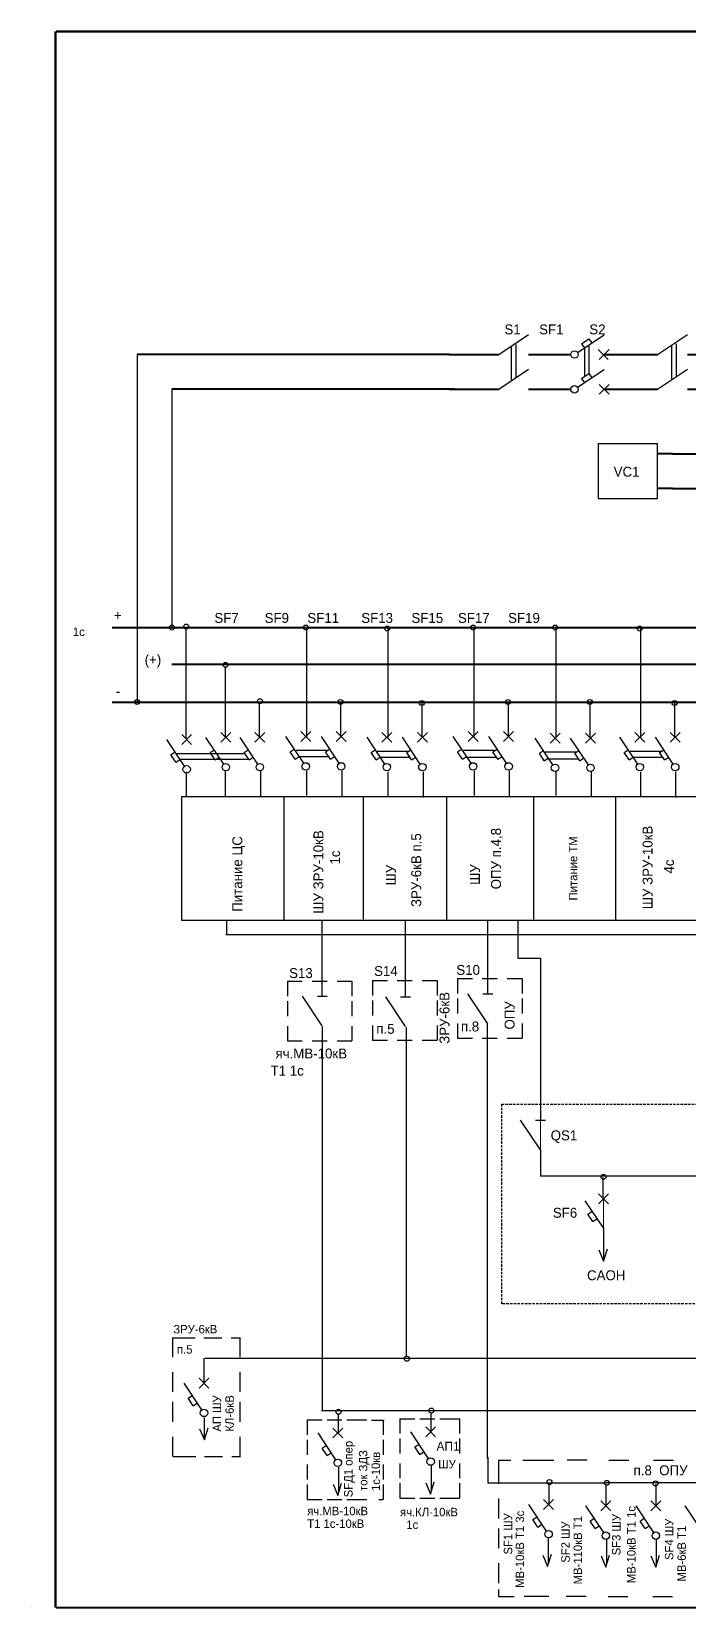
# Model space of a CAD drawing. Header units: millimetres. Extents: x 5 to 519, y 4 to 322.
# Drawn here: x 5 to 137.3, y 4.3 to 321.6 of the extents above; entities that cross this region are included whole.
import ezdxf

# ---------------------------------------------------------------- set-up
doc = ezdxf.new("R2010")
doc.units = ezdxf.units.MM
doc.linetypes.add('DASHED', pattern=[0.75, 0.5, -0.25])
doc.layers.add('1', color=7, linetype='Continuous')
doc.layers.add('Разрывы', color=12, linetype='Continuous', lineweight=13)

msp = doc.modelspace()

# ---------------------------------------------------------------- linework, layer by layer
at = {"lineweight": 50}
for p, q in [((9.84, 321.56), (9.84, 4.27)), ((9.95, 321.56), (399, 321.56))]:
    msp.add_line(p, q, dxfattribs=at)
at = {"lineweight": 30}
for p, q in [((99.13, 256.56), (105.13, 260.56)), ((131.13, 256.56), (137.13, 260.56)), ((101.59, 258.12), (101.59, 251.16)), ((102.56, 258.51), (102.56, 251.93)), ((116.37, 257.71), (116.37, 252.16)), ((117.25, 258.29), (117.25, 252.6)), ((133.91, 258.32), (133.91, 251.35)), ((134.88, 258.7), (134.88, 252.13)), ((26.27, 256.56), (26.27, 186.56)), ((99.13, 249.56), (105.13, 253.56)), ((131.13, 249.56), (137.13, 253.56)), ((33.27, 249.56), (33.27, 248.56)), ((33.27, 248.56), (33.27, 201.56)), ((36.11, 201.4), (36.11, 179.36)), ((60.38, 201.56), (60.38, 179.56)), ((76.77, 201.36), (76.77, 179.36)), ((94.12, 201.56), (94.12, 179.56)), ((110.61, 201.56), (110.61, 179.56)), ((127.65, 201.36), (127.65, 179.36)), ((44.01, 193.7), (44.01, 179.5)), ((50.96, 179.5), (50.96, 186.5)), ((67.33, 179.56), (67.33, 186.56)), ((83.72, 179.36), (83.72, 186.36)), ((101.06, 179.56), (101.06, 186.56)), ((117.56, 179.56), (117.56, 186.56)), ((134.59, 179.36), (134.59, 186.36)), ((34.3, 176.2), (47.88, 176.2)), ((34.89, 175.03), (48.75, 175.03)), ((58.28, 176.85), (64.73, 176.85)), ((58.85, 175.58), (64.83, 175.58)), ((74.62, 176.7), (81.08, 176.7)), ((75.19, 175.43), (81.33, 175.43)), ((92, 176.85), (98.46, 176.85)), ((92.57, 175.43), (98.7, 175.43)), ((108.49, 176.56), (114.95, 176.56)), ((109.06, 175.14), (115.34, 175.14)), ((125.57, 176.7), (132.03, 176.7)), ((126.14, 175.43), (132.13, 175.43)), ((36.13, 172.51), (36.13, 167.51)), ((44.03, 172.66), (44.03, 167.66)), ((51.12, 172.66), (51.12, 167.66)), ((60.4, 172.71), (60.4, 167.71)), ((67.49, 172.71), (67.49, 167.71)), ((76.79, 172.51), (76.79, 167.51)), ((83.87, 172.51), (83.87, 167.51)), ((94.14, 172.71), (94.14, 167.71)), ((101.22, 172.71), (101.22, 167.71)), ((110.63, 172.71), (110.63, 167.71)), ((117.72, 172.71), (117.72, 167.71)), ((127.67, 172.51), (127.67, 167.51)), ((134.75, 172.51), (134.75, 167.51)), ((51.12, 167.66), (51.12, 167.51)), ((55.83, 167.48), (55.83, 142.64)), ((67.49, 167.71), (67.49, 167.56)), ((71.82, 167.48), (71.82, 142.83)), ((83.87, 167.51), (83.87, 167.36)), ((88.58, 167.48), (88.58, 142.64)), ((101.22, 167.71), (101.22, 167.56)), ((106.11, 167.48), (106.11, 142.83)), ((117.72, 167.71), (117.72, 167.56)), ((122.67, 167.48), (122.67, 142.64)), ((134.75, 167.51), (134.75, 167.36)), ((44.27, 142.56), (44.27, 139.7)), ((63.58, 127.35), (63.58, 142.58)), ((80.35, 127.24), (80.35, 142.46)), ((96.91, 127.8), (96.91, 142.58)), ((102.94, 142.58), (102.94, 135.01)), ((102.94, 135.01), (107.54, 135.01)), ((107.54, 135.01), (107.54, 102.41)), ((56.54, 130.33), (56.54, 127.33)), ((56.54, 130.33), (59.54, 130.33)), ((61.54, 130.33), (64.54, 130.33)), ((66.54, 130.33), (69.54, 130.33)), ((69.54, 130.33), (69.54, 127.33)), ((73.69, 130.47), (73.69, 127.47)), ((73.69, 130.47), (76.69, 130.47)), ((78.69, 130.47), (81.69, 130.47)), ((83.69, 130.47), (86.69, 130.47)), ((86.69, 130.47), (86.69, 127.47)), ((90.81, 130.87), (90.81, 127.87)), ((90.81, 130.87), (93.81, 130.87)), ((95.81, 130.87), (98.81, 130.87)), ((100.81, 130.87), (103.81, 130.87)), ((103.81, 130.87), (103.81, 127.87)), ((56.54, 126.33), (56.54, 123.33)), ((69.54, 126.33), (69.54, 123.33)), ((73.69, 126.47), (73.69, 123.47)), ((86.69, 126.47), (86.69, 123.47)), ((90.81, 126.87), (90.81, 123.87)), ((103.81, 126.87), (103.81, 123.87)), ((56.54, 121.33), (56.54, 118.33)), ((63.65, 58.78), (63.65, 121.23)), ((69.54, 121.33), (69.54, 118.33)), ((73.69, 121.47), (73.69, 118.47)), ((80.46, 121.08), (80.46, 58.78)), ((86.69, 121.47), (86.69, 118.47)), ((90.81, 121.87), (90.81, 118.87)), ((96.81, 121.94), (96.81, 58.78)), ((103.81, 121.87), (103.81, 118.87)), ((56.54, 118.33), (59.54, 118.33)), ((61.54, 118.33), (64.54, 118.33)), ((66.54, 118.33), (69.54, 118.33)), ((73.69, 118.47), (76.69, 118.47)), ((78.69, 118.47), (81.69, 118.47)), ((83.69, 118.47), (86.69, 118.47)), ((90.81, 118.87), (93.81, 118.87)), ((95.81, 118.87), (98.81, 118.87)), ((100.81, 118.87), (103.81, 118.87)), ((120.15, 86.63), (120.15, 90.86)), ((120.24, 80.7), (120.24, 73.97)), ((119.29, 76.25), (120.24, 73.97)), ((120.24, 73.97), (121, 76.44)), ((120.24, 73.97), (120.24, 73.97)), ((63.65, 44.04), (63.65, 65.76)), ((80.46, 65.76), (80.46, 54.7)), ((96.81, 65.76), (96.81, 34.29)), ((33.41, 58.65), (33.41, 54.65)), ((33.41, 58.58), (37.94, 58.58)), ((39.69, 58.58), (43.34, 58.58)), ((45.23, 58.58), (46.99, 58.58)), ((46.99, 58.65), (46.99, 54.65)), ((39.75, 49.44), (39.75, 54.44)), ((40, 54.48), (349, 54.48)), ((33.41, 51.65), (33.41, 47.65)), ((46.99, 51.65), (46.99, 47.65)), ((33.41, 45.65), (33.41, 41.65)), ((46.99, 45.65), (46.99, 41.65)), ((39.83, 38.59), (39.83, 42.53)), ((60.54, 42.03), (63.54, 42.03)), ((60.54, 42.03), (60.54, 39.03)), ((63.42, 43.92), (179.08, 43.92)), ((64.54, 42.03), (67.54, 42.03)), ((66.81, 39.36), (66.81, 43.3)), ((68.54, 42.03), (72.54, 42.03)), ((73.5, 41.96), (76.05, 41.96)), ((75.84, 42.03), (75.84, 39.03)), ((79.22, 42.27), (82.22, 42.27)), ((79.22, 42.27), (79.22, 39.27)), ((83.22, 42.27), (86.22, 42.27)), ((85.49, 39.6), (85.49, 43.54)), ((87.22, 42.27), (91.22, 42.27)), ((91.22, 42.27), (91.22, 39.27)), ((33.41, 38.65), (33.41, 34.65)), ((38.87, 40.26), (39.82, 37.99)), ((39.82, 37.99), (40.58, 40.45)), ((46.99, 38.65), (46.99, 34.65)), ((79.22, 38.27), (79.22, 35.27)), ((91.22, 38.27), (91.22, 35.27)), ((39.82, 37.99), (39.82, 37.99)), ((60.54, 38.03), (60.54, 35.03)), ((75.84, 38.03), (75.84, 35.03)), ((33.56, 34.65), (38.08, 34.65)), ((39.83, 34.65), (43.48, 34.65)), ((45.38, 34.65), (47.13, 34.65)), ((60.54, 33.03), (60.54, 30.03)), ((66.82, 32.52), (66.82, 27.52)), ((75.84, 33.03), (75.84, 30.03)), ((79.22, 33.27), (79.22, 30.27)), ((85.5, 32.76), (85.5, 27.76)), ((91.22, 33.27), (91.22, 30.27)), ((96.91, 34.56), (96.91, 29.27)), ((99.04, 33.18), (99.04, 29.18)), ((101.56, 33.86), (99.09, 33.86)), ((99.09, 33.86), (99.09, 32.43)), ((110.24, 33.83), (103.98, 33.83)), ((112.9, 33.96), (116.9, 33.96)), ((121.32, 33.9), (125.32, 33.9)), ((130.32, 33.9), (134.32, 33.9)), ((60.54, 29.03), (60.54, 26.03)), ((65.74, 29.11), (66.69, 26.84)), ((66.69, 26.84), (67.45, 29.3)), ((75.84, 29.03), (75.84, 26.03)), ((79.22, 29.27), (79.22, 26.27)), ((84.43, 29.35), (85.38, 27.08)), ((85.38, 27.08), (86.14, 29.54)), ((91.22, 29.27), (91.22, 26.27)), ((120.86, 29.32), (96.99, 29.32)), ((109.25, 24.98), (109.25, 29.36)), ((120.78, 24.69), (120.78, 28.92)), ((248.79, 29.33), (120.83, 29.33)), ((130.85, 24.84), (130.85, 29.07)), ((60.54, 26.03), (60.54, 26.03)), ((60.54, 26.03), (63.54, 26.03)), ((64.54, 26.03), (67.54, 26.03)), ((66.69, 26.84), (66.69, 26.84)), ((68.54, 26.03), (72.54, 26.03)), ((74.99, 26.03), (75.84, 26.03)), ((75.84, 26.03), (75.84, 26.03)), ((79.22, 26.27), (79.22, 26.27)), ((79.22, 26.27), (82.22, 26.27)), ((83.22, 26.27), (86.22, 26.27)), ((85.38, 27.08), (85.38, 27.08)), ((87.22, 26.27), (91.22, 26.27)), ((91.22, 26.27), (91.22, 26.27)), ((99.04, 26.18), (99.04, 22.18)), ((99.04, 20.18), (99.04, 16.18)), ((109.1, 18.23), (109.1, 13.23)), ((120.82, 18.05), (120.82, 13.05)), ((130.82, 18.05), (130.82, 13.05)), ((99.04, 13.18), (99.04, 9.18)), ((108.03, 14.82), (108.97, 12.55)), ((108.97, 12.55), (109.73, 15.01)), ((119.75, 14.64), (120.7, 12.37)), ((120.7, 12.37), (121.46, 14.83)), ((129.79, 14.64), (130.74, 12.37)), ((130.74, 12.37), (131.5, 14.83)), ((108.97, 12.55), (108.97, 12.55)), ((120.7, 12.37), (120.7, 12.37)), ((130.74, 12.37), (130.74, 12.37)), ((99.09, 7.89), (99.09, 6.46)), ((99.09, 6.46), (102.21, 6.46)), ((109.2, 6.47), (104.24, 6.47)), ((112.71, 6.53), (116.71, 6.53)), ((121.13, 6.47), (125.13, 6.47)), ((130.13, 6.47), (134.13, 6.47))]:
    msp.add_line(p, q, dxfattribs=at)
at = {"lineweight": 30, "ltscale": 5}
for p, q in [((114.99, 256.93), (120.37, 260.52)), ((115.81, 258.68), (117.3, 259.68)), ((115.81, 258.68), (116.37, 257.85)), ((117.3, 259.68), (117.86, 258.85)), ((119.15, 257.52), (121.15, 255.52)), ((121.37, 257.52), (119.37, 255.52)), ((114.99, 249.93), (120.37, 253.51)), ((115.81, 251.68), (117.3, 252.68)), ((115.81, 251.68), (116.37, 250.85)), ((117.3, 252.68), (117.86, 251.85)), ((121.37, 250.51), (119.37, 248.51)), ((119.37, 250.51), (121.37, 248.51)), ((35.84, 173.64), (32.26, 179.01)), ((35.26, 180.01), (37.26, 178.01)), ((35.26, 178.01), (37.26, 180.01)), ((43.72, 174.07), (40.14, 179.45)), ((43.14, 180.45), (45.14, 178.45)), ((43.14, 178.45), (45.14, 180.45)), ((50.59, 174.07), (47, 179.45)), ((50, 180.45), (52, 178.45)), ((50, 178.45), (52, 180.45)), ((59.83, 174.23), (56.24, 179.6)), ((59.24, 180.6), (61.24, 178.6)), ((59.24, 178.6), (61.24, 180.6)), ((66.97, 174.23), (63.39, 179.6)), ((66.39, 180.6), (68.39, 178.6)), ((66.39, 178.6), (68.39, 180.6)), ((76.18, 174.08), (72.59, 179.46)), ((75.59, 180.46), (77.59, 178.46)), ((75.59, 178.46), (77.59, 180.46)), ((83.32, 174.08), (79.74, 179.46)), ((82.74, 180.46), (84.74, 178.46)), ((82.74, 178.46), (84.74, 180.46)), ((93.55, 174.23), (89.96, 179.6)), ((92.96, 180.6), (94.96, 178.6)), ((92.96, 178.6), (94.96, 180.6)), ((100.69, 174.23), (97.11, 179.6)), ((100.11, 180.6), (102.11, 178.6)), ((100.11, 178.6), (102.11, 180.6)), ((110.04, 173.93), (106.46, 179.31)), ((109.46, 180.31), (111.46, 178.31)), ((109.46, 178.31), (111.46, 180.31)), ((117.19, 173.93), (113.6, 179.31)), ((116.6, 180.31), (118.6, 178.31)), ((116.6, 178.31), (118.6, 180.31)), ((127.12, 174.08), (123.54, 179.46)), ((126.54, 180.46), (128.54, 178.46)), ((126.54, 178.46), (128.54, 180.46)), ((134.27, 174.08), (130.68, 179.46)), ((133.68, 180.46), (135.68, 178.46)), ((133.68, 178.46), (135.68, 180.46)), ((33.1, 175.95), (33.93, 176.51)), ((34.09, 174.45), (33.1, 175.95)), ((34.09, 174.45), (34.92, 175.01)), ((40.98, 176.39), (41.81, 176.95)), ((41.98, 174.89), (40.98, 176.39)), ((41.98, 174.89), (42.81, 175.45)), ((47.84, 176.39), (48.67, 176.95)), ((48.84, 174.89), (47.84, 176.39)), ((48.84, 174.89), (49.67, 175.45)), ((57.08, 176.54), (57.91, 177.1)), ((58.08, 175.04), (57.08, 176.54)), ((58.08, 175.04), (58.91, 175.6)), ((64.23, 176.54), (65.06, 177.1)), ((65.23, 175.04), (64.23, 176.54)), ((65.23, 175.04), (66.05, 175.6)), ((73.43, 176.4), (74.26, 176.95)), ((74.43, 174.9), (73.43, 176.4)), ((74.43, 174.9), (75.26, 175.46)), ((80.58, 176.4), (81.41, 176.95)), ((81.57, 174.9), (80.58, 176.4)), ((81.57, 174.9), (82.4, 175.46)), ((90.8, 176.54), (91.63, 177.1)), ((91.8, 175.04), (90.8, 176.54)), ((91.8, 175.04), (92.63, 175.6)), ((97.95, 176.54), (98.78, 177.1)), ((98.95, 175.04), (97.95, 176.54)), ((98.95, 175.04), (99.78, 175.6)), ((107.3, 176.25), (108.13, 176.81)), ((108.3, 174.75), (107.3, 176.25)), ((108.3, 174.75), (109.12, 175.31)), ((114.44, 176.25), (115.27, 176.81)), ((115.44, 174.75), (114.44, 176.25)), ((115.44, 174.75), (116.27, 175.31)), ((124.38, 176.4), (125.21, 176.95)), ((125.37, 174.9), (124.38, 176.4)), ((125.37, 174.9), (126.2, 175.46)), ((131.52, 176.4), (132.35, 176.95)), ((132.52, 174.9), (131.52, 176.4)), ((132.52, 174.9), (133.35, 175.46)), ((44.17, 139.76), (188.46, 139.76)), ((63.58, 121.35), (59.58, 127.35)), ((80.35, 121.24), (76.35, 127.24)), ((96.91, 121.8), (92.91, 127.8)), ((107.51, 96.41), (103.51, 102.41)), ((120.24, 80.7), (116.5, 86.11)), ((119.21, 87.52), (121.21, 85.52)), ((119.21, 85.52), (121.21, 87.52)), ((117.04, 83.46), (117.87, 84.02)), ((118.04, 81.97), (117.04, 83.46)), ((118.04, 81.97), (118.87, 82.52)), ((39.33, 44.07), (35.75, 49.44)), ((38.75, 50.44), (40.75, 48.44)), ((38.75, 48.44), (40.75, 50.44)), ((36.58, 46.38), (37.41, 46.94)), ((37.58, 44.88), (36.58, 46.38)), ((37.58, 44.88), (38.41, 45.44)), ((66.3, 34.02), (62.72, 39.4)), ((65.72, 40.4), (67.72, 38.4)), ((65.72, 38.4), (67.72, 40.4)), ((84.99, 34.26), (81.4, 39.64)), ((84.4, 40.64), (86.4, 38.64)), ((84.4, 38.64), (86.4, 40.64)), ((63.56, 36.34), (64.39, 36.9)), ((64.56, 34.84), (63.56, 36.34)), ((64.56, 34.84), (65.38, 35.4)), ((82.24, 36.58), (83.07, 37.14)), ((83.24, 35.08), (82.24, 36.58)), ((83.24, 35.08), (84.07, 35.64)), ((108.16, 26.02), (110.16, 24.02)), ((108.16, 24.02), (110.16, 26.02)), ((119.69, 25.73), (121.69, 23.73)), ((119.69, 23.73), (121.69, 25.73)), ((129.77, 25.73), (131.77, 23.73)), ((129.77, 23.73), (131.77, 25.73)), ((108.75, 19.64), (105.16, 25.02)), ((106, 21.96), (106.83, 22.52)), ((120.28, 19.35), (116.69, 24.73)), ((117.53, 21.67), (118.36, 22.22)), ((130.35, 19.35), (126.77, 24.73)), ((127.6, 21.67), (128.43, 22.22)), ((140.28, 19.35), (136.69, 24.73)), ((107, 20.46), (106, 21.96)), ((107, 20.46), (107.83, 21.02)), ((118.53, 20.17), (117.53, 21.67)), ((118.53, 20.17), (119.36, 20.73)), ((128.6, 20.17), (127.6, 21.67)), ((128.6, 20.17), (129.43, 20.73))]:
    msp.add_line(p, q, dxfattribs=at)
at = {"lineweight": 40}
for p, q in [((89.27, 256.56), (26.27, 256.56)), ((89.13, 256.56), (99.13, 256.56)), ((105.13, 256.56), (113.6, 256.56)), ((120.13, 256.56), (129.13, 256.56)), ((137.13, 256.56), (142.13, 256.56)), ((90.27, 249.56), (33.27, 249.56)), ((89.13, 249.56), (99.13, 249.56)), ((105.13, 249.56), (113.74, 249.56)), ((120.13, 249.56), (129.13, 249.56)), ((137.13, 249.56), (142.13, 249.56)), ((134.13, 236.56), (131.13, 236.56)), ((134.13, 236.56), (144.13, 236.56)), ((134.13, 229.56), (131.13, 229.56)), ((134.13, 229.56), (144.13, 229.56)), ((21.27, 201.56), (186.27, 201.56)), ((33.29, 194.16), (186.23, 194.16)), ((21.27, 186.56), (186.27, 186.56)), ((9.95, 4.27), (518.72, 4.27))]:
    msp.add_line(p, q, dxfattribs=at)
at = {"lineweight": 40, "ltscale": 5}
for p, q in [((94.13, 256.56), (99.13, 256.56)), ((126.13, 256.56), (131.13, 256.56)), ((94.13, 249.56), (99.13, 249.56)), ((126.13, 249.56), (131.13, 249.56))]:
    msp.add_line(p, q, dxfattribs=at)
for p, q in [((107.51, 96.41), (107.51, 91.12)), ((189.74, 91.12), (107.51, 91.12)), ((5, 4.27), (5, 4.27)), ((5, 4.27), (5, 4.27))]:
    msp.add_line(p, q)
at = {"lineweight": 30}
for points in [[(131.13, 238.56), (119.13, 238.56), (119.13, 227.56), (131.13, 227.56)], [(35.27, 167.56), (154.27, 167.56), (154.27, 142.56), (35.27, 142.56)]]:
    msp.add_lwpolyline(points, close=True, dxfattribs=at)
at = {"linetype": 'DASHED', "lineweight": 30}
msp.add_lwpolyline([(99.74, 105.62), (293.89, 105.62), (293.89, 65.37), (99.74, 65.37)], close=True, dxfattribs=at)
at = {"lineweight": 30}
for centre, radius in [((114.37, 256.52), 0.75), ((114.37, 249.51), 0.75), ((33.27, 201.56), 0.5), ((36.18, 201.75), 0.5), ((60.24, 201.56), 0.5), ((76.63, 201.36), 0.5), ((93.98, 201.56), 0.5), ((110.47, 201.56), 0.5), ((127.51, 201.36), 0.5), ((44.08, 194.05), 0.5), ((51.02, 186.73), 0.5), ((26.27, 186.56), 0.5), ((67.24, 186.56), 0.5), ((83.63, 186.36), 0.5), ((100.98, 186.56), 0.5), ((117.47, 186.56), 0.5), ((134.51, 186.36), 0.5), ((36.26, 173.01), 0.75), ((44.14, 173.45), 0.75), ((51, 173.45), 0.75), ((60.24, 173.6), 0.75), ((67.39, 173.6), 0.75), ((76.59, 173.46), 0.75), ((83.74, 173.46), 0.75), ((93.96, 173.6), 0.75), ((101.11, 173.6), 0.75), ((110.46, 173.31), 0.75), ((117.6, 173.31), 0.75), ((127.54, 173.46), 0.75), ((134.68, 173.46), 0.75), ((120.24, 90.96), 0.5), ((80.63, 54.35), 0.5), ((39.75, 43.44), 0.75), ((66.86, 43.66), 0.5), ((85.55, 43.9), 0.5), ((66.72, 33.4), 0.75), ((85.4, 33.64), 0.75), ((109.33, 29.52), 0.5), ((120.87, 29.36), 0.5), ((130.71, 29.25), 0.5), ((109.16, 19.02), 0.75), ((120.69, 18.73), 0.75), ((130.77, 18.73), 0.75)]:
    msp.add_circle(centre, radius, dxfattribs=at)
at = {"layer": '1', "lineweight": 30}
for p, q in [((62.58, 127.35), (64.58, 127.35)), ((79.35, 127.24), (81.35, 127.24)), ((95.91, 127.8), (97.91, 127.8)), ((106.51, 102.41), (108.51, 102.41))]:
    msp.add_line(p, q, dxfattribs=at)
at = {"layer": 'Разрывы'}
for p, q in [((107.51, 102.41), (107.51, 96.41)), ((120.24, 86.7), (120.24, 80.7))]:
    msp.add_line(p, q, dxfattribs=at)

# ---------------------------------------------------------------- texts
at = {"lineweight": 30}
for s, height, p in [('S1     SF1       S2', 2, (100.27, 260.58)), ('VC1', 2, (122.27, 231.93)), ('+', 2, (21.61, 203)), ('SF7       SF9     SF11      SF13     SF15    SF17     SF19', 2, (41.85, 202.49)), ('1с', 1.7, (13.34, 199.85)), ('(+)', 2, (27.79, 194.09)), ('-', 2, (21.96, 187.75)), ('S14', 2, (74.01, 131.41)), ('S10', 2, (90.58, 131.63)), ('S13', 2, (56.89, 130.99)), ('п.5', 2, (74.46, 119.77)), ('п.8', 2, (91.5, 120.24)), ('яч.МВ-10кВ', 2, (54.15, 114.8)), (' Т1 1с', 2, (52.42, 111.34)), ('QS1', 2, (109.58, 98.32)), ('SF6', 2, (110.02, 82.73)), ('САОН', 2, (116.91, 70.15)), ('ЗРУ-6кВ', 1.7, (33.56, 59.45)), ('п.5', 1.7, (34.29, 55.37)), ('АП1', 1.8, (86.58, 35.82)), ('ШУ', 1.7, (86.93, 32.27)), ('п.8  ОПУ', 2, (126.28, 30.88)), ('яч.МВ-10кВ', 1.7, (60.54, 22.84)), ('яч.КЛ-10кВ', 1.7, (79.24, 22.63)), ('Т1 1с-10кВ', 1.7, (60.54, 20.29)), ('  1с', 1.7, (79.24, 20.08))]:
    msp.add_text(s, height=height, dxfattribs=at).set_placement(p)
for s, height, p in [('Питание ЦС', 2, (47.46, 144.33)), ('ШУ ЗРУ-10кВ', 2, (63.79, 143.94)), ('ЗРУ-6кВ п.5', 2, (83.5, 145.29)), ('ОПУ п.4,8', 2, (99.57, 148.85)), ('Питание ТМ', 1.7, (114.94, 146.61)), ('ШУ ЗРУ-10кВ', 2, (130.1, 144.85)), ('1с', 2, (67.15, 153.85)), ('   ШУ', 2, (78.38, 147.41)), ('   ШУ', 2, (95.32, 147.52)), ('ЗРУ-6кВ', 2, (89.19, 117.75)), (' ОПУ ', 2, (102.31, 119.88)), ('АП ШУ', 1.7, (43.2, 39.67)), ('КЛ-6кВ', 1.7, (45.75, 39.67)), ('SFД1 опер', 1.7, (69.67, 26.45)), ('ток ЗДЗ ', 1.7, (72.65, 27.73)), ('1с-10кв ', 1.7, (75.2, 27.73)), ('SF1 ШУ', 1.7, (101.84, 14.93)), ('МВ-10кВ Т1 3с', 1.7, (104.22, 8.22)), ('МВ-110кВ Т1', 1.7, (115.89, 8.92)), ('SF3 ШУ', 1.7, (123.65, 14.76)), ('МВ-10кВ Т1 1с', 1.7, (126.67, 9.17)), ('SF2 ШУ', 1.7, (113.42, 13.27)), ('SF4 ШУ', 1.7, (134.29, 13.82)), ('МВ-6кВ Т1', 1.7, (136.81, 9.5))]:
    msp.add_text(s, height=height, rotation=90, dxfattribs=at).set_placement(p)
at = {"lineweight": 30, "insert": (132.42, 151.29), "char_height": 2, "width": 5.6, "attachment_point": 1, "rotation": 90}
msp.add_mtext(' 4с', dxfattribs=at)

doc.saveas('drawing.dxf')
